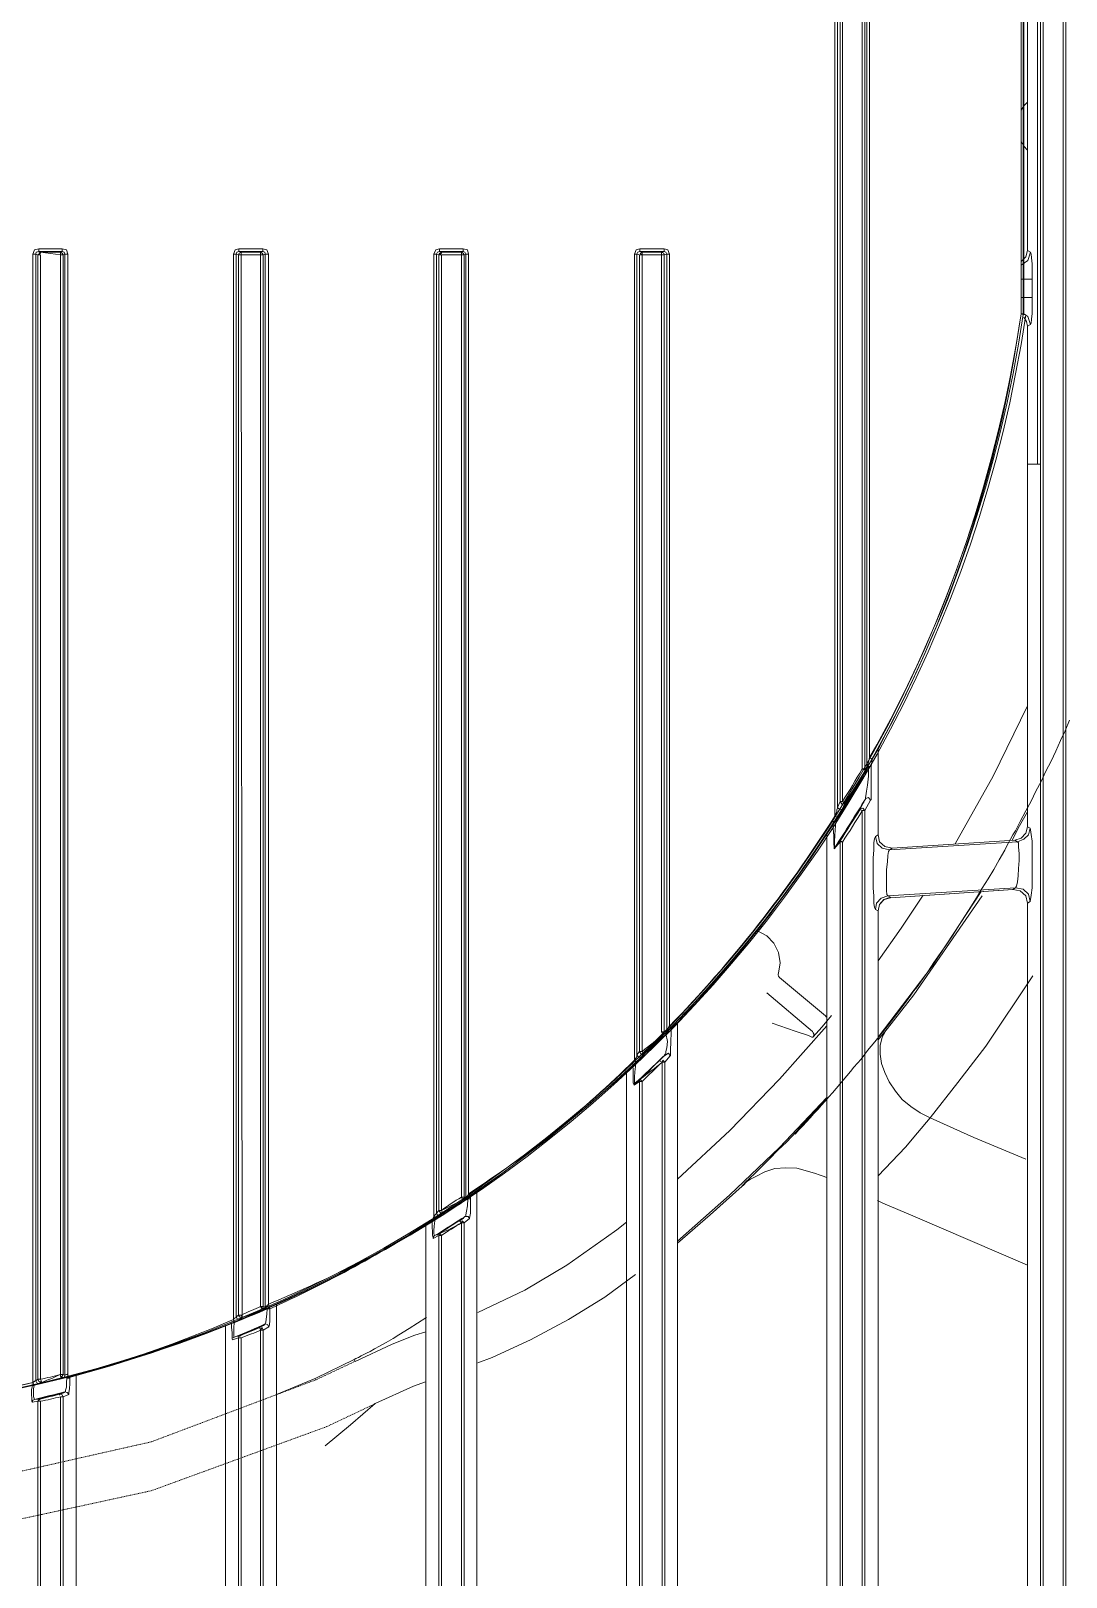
# Model space of a CAD drawing. Header units: millimetres. Extents: x 90740 to 167944, y -39332 to 25855.
# Drawn here: x 138247 to 138401.2, y 11870.3 to 12100.5 of the extents above; entities that cross this region are included whole.
import ezdxf

# ---------------------------------------------------------------- set-up
doc = ezdxf.new("R2010")
doc.units = ezdxf.units.MM
doc.linetypes.add('PDF_IMPORT', pattern=[1, 0.8, -0.2])
doc.layers.add('PDF4_Geometry', color=7, linetype='Continuous')

# ---------------------------------------------------------------- blocks, each defined once
blk = doc.blocks.new('200-A_10 bis 12')
at = {"layer": 'PDF4_Geometry', "lineweight": 13}
for p, q in [((6709.42, 2336.02), (6709.42, 3273.81)), ((6694.65, 2757.18), (6694.65, 2852.63)), ((6649.85, 2795.52), (6648.01, 2795.52)), ((6662.99, 2795.52), (6664.81, 2795.52)), ((6677.93, 2795.52), (6679.71, 2795.52)), ((6679.51, 2795.72), (6679.51, 2737.69)), ((6706.29, 2791.15), (6706.51, 2791.15)), ((6706.78, 2779.94), (6707.73, 2779.94)), ((6694.45, 2336.02), (6694.45, 2754.16)), ((6692.99, 2336.02), (6692.99, 2751.83)), ((6678.07, 2336.02), (6678.07, 2734)), ((6663.13, 2336.02), (6663.13, 2722.54)), ((6648.21, 2714.91), (6648.21, 2336.02)), ((6634.75, 2336.02), (6634.75, 2710.53)), ((6633.26, 2336.02), (6633.26, 2710.2))]:
    blk.add_line(p, q, dxfattribs=at)
for points in [[(6707.93, 3273.81), (6707.93, 2336.02), (6707.8, 2336.09), (6707.73, 2336.22), (6707.46, 2336.07), (6707.46, 2499.14), (6707.24, 2499.14)], [(6709.62, 3273.61), (6707.73, 3273.61), (6707.73, 2336.22)], [(6710.08, 2500.03), (6709.88, 2500.03), (6709.88, 2336.07), (6709.62, 2336.22), (6709.62, 3273.61)], [(6692.63, 2855.51), (6692.63, 2754.34), (6692.57, 2754.23), (6692.57, 2754.09), (6692.43, 2753.76), (6692.43, 2856.09), (6692.57, 2855.71), (6692.57, 2855.62), (6692.63, 2855.51)], [(6692.63, 2855.4), (6692.81, 2855), (6692.81, 2754.83), (6692.63, 2754.4)], [(6694.81, 2757.4), (6694.85, 2757.4), (6694.85, 2757.53), (6694.94, 2757.78), (6695.01, 2758.11), (6695.01, 2851.74), (6694.94, 2852.07), (6694.85, 2852.27), (6694.85, 2852.41), (6694.81, 2852.41)], [(6707.51, 2779.94), (6707.51, 2829.89)], [(6706.49, 2818.7), (6706.49, 2791.15)], [(6706.51, 2791.1), (6706.51, 2818.72)], [(6706.31, 2814.82), (6706.64, 2814.46), (6706.78, 2813.99), (6706.78, 2795.86), (6706.64, 2795.39), (6706.31, 2795.03)], [(6706.78, 2806.89), (6706.51, 2806.62), (6706.31, 2806.29)], [(6706.31, 2803.96), (6706.51, 2803.63), (6706.78, 2803.32)], [(6633.13, 2795.99), (6633.13, 2795.79), (6632.95, 2795.72), (6632.93, 2795.59), (6632.69, 2795.59)], [(6634.75, 2795.52), (6633.26, 2795.72), (6633.13, 2795.66)], [(6634.75, 2795.72), (6634.75, 2712.06), (6634.8, 2712), (6634.88, 2712.06), (6634.95, 2712.2), (6635.08, 2712.13), (6635.08, 2795.59), (6634.95, 2795.52), (6634.88, 2795.66), (6634.75, 2795.72)], [(6634.75, 2795.52), (6634.95, 2795.52), (6634.95, 2712.2), (6634.75, 2712.2)], [(6635.31, 2795.59), (6635.31, 2712.11), (6635.35, 2712.04), (6635.26, 2712), (6635.13, 2712), (6635.02, 2711.97), (6634.95, 2711.93), (6634.88, 2711.97), (6634.8, 2712)], [(6635.31, 2795.59), (6635.08, 2795.59), (6635.02, 2795.72), (6634.88, 2795.79), (6634.88, 2795.99)], [(6648.03, 2795.99), (6648.03, 2795.79), (6647.89, 2795.72), (6647.83, 2795.59), (6647.63, 2795.59)], [(6647.83, 2716.48), (6648.01, 2716.61), (6648.01, 2795.52), (6647.83, 2795.59)], [(6648.01, 2795.52), (6648.07, 2795.66), (6648.21, 2795.72)], [(6648.21, 2795.52), (6648.21, 2795.72)], [(6649.85, 2717.26), (6650, 2717.21), (6650, 2795.59), (6649.85, 2795.52), (6649.78, 2795.66), (6649.65, 2795.72)], [(6650.27, 2715.75), (6650.31, 2715.88), (6650.34, 2716.22), (6650.34, 2717.08), (6650.25, 2717.41), (6650.27, 2717.28), (6650.31, 2717.21), (6650.18, 2717.15), (6650.05, 2717.13), (6649.98, 2717.08), (6649.92, 2717.06), (6649.85, 2717.06), (6649.65, 2717.26), (6649.65, 2795.72)], [(6649.85, 2717.26), (6649.65, 2717.26), (6649.72, 2717.13), (6649.76, 2717.08), (6649.85, 2717.15), (6649.85, 2795.52)], [(6650.25, 2795.59), (6650, 2795.59), (6649.98, 2795.72), (6649.83, 2795.79), (6649.83, 2795.99)], [(6662.93, 2336.22), (6662.93, 2722.54), (6662.5, 2722.32), (6662.5, 2722.37), (6662.46, 2722.57), (6662.46, 2722.81), (6662.44, 2723.16), (6662.44, 2723.63), (6662.57, 2723.96), (6662.64, 2723.83), (6662.7, 2723.81), (6662.84, 2723.9), (6662.97, 2724.01), (6663.06, 2724.03), (6663.06, 2724.08), (6663.1, 2724.08), (6663.19, 2724.16), (6663.24, 2724.23), (6663.1, 2724.08), (6662.86, 2724.03), (6662.77, 2724.21), (6662.73, 2724.14), (6662.66, 2724.08), (6662.57, 2723.96), (6662.57, 2795.59), (6662.7, 2795.9), (6662.97, 2795.99), (6664.75, 2795.99), (6665.06, 2795.9), (6665.15, 2795.59), (6665.15, 2725.65), (6665.08, 2725.54), (6665.06, 2725.47), (6665.01, 2725.45), (6664.99, 2725.41), (6664.95, 2725.41)], [(6662.97, 2795.99), (6662.97, 2795.79), (6662.84, 2795.72), (6662.77, 2795.59), (6662.57, 2795.59)], [(6662.93, 2795.52), (6662.99, 2795.66), (6663.13, 2795.72), (6663.13, 2795.66), (6662.93, 2795.52)], [(6664.95, 2795.59), (6664.81, 2795.52), (6664.75, 2795.66), (6664.61, 2795.72)], [(6664.81, 2795.52), (6664.81, 2725.39), (6664.61, 2725.39), (6664.68, 2725.27), (6664.72, 2725.21), (6664.79, 2725.27), (6664.81, 2725.39), (6664.95, 2725.41)], [(6665.15, 2795.59), (6664.95, 2795.59), (6664.88, 2795.72), (6664.75, 2795.79), (6664.75, 2795.99)], [(6677.89, 2795.99), (6677.89, 2795.79), (6677.76, 2795.72), (6677.69, 2795.59), (6677.51, 2795.59)], [(6678.02, 2735.84), (6677.82, 2735.78), (6677.69, 2735.98), (6677.67, 2735.91), (6677.67, 2735.84), (6677.6, 2735.73), (6677.51, 2735.58), (6677.51, 2795.59), (6677.62, 2795.9), (6677.89, 2795.99), (6679.71, 2795.99), (6679.98, 2795.9), (6680.11, 2795.59), (6680.11, 2738.15), (6680.04, 2738.02), (6679.98, 2737.88), (6679.91, 2737.77)], [(6678.07, 2795.72), (6677.93, 2795.66), (6678.07, 2795.52), (6678.07, 2795.66)], [(6679.71, 2737.69), (6679.91, 2737.75), (6679.91, 2795.59), (6679.71, 2795.52), (6679.69, 2795.66), (6679.51, 2795.72)], [(6679.71, 2737.69), (6679.51, 2737.69), (6679.62, 2737.57), (6679.69, 2737.55), (6679.71, 2737.62), (6679.71, 2795.52)], [(6680.11, 2795.59), (6679.91, 2795.59), (6679.84, 2795.72), (6679.71, 2795.79), (6679.71, 2795.99)], [(6707, 2795.72), (6706.8, 2795.12), (6706.31, 2794.77)], [(6706.78, 2795.86), (6707, 2795.72), (6707.04, 2795.59), (6707.06, 2795.32), (6707.11, 2794.86), (6707.11, 2794.32), (6707.13, 2793.72), (6707.13, 2792.35), (6707.11, 2791.75), (6707.11, 2791.17), (6707.06, 2790.75), (6707.04, 2790.44), (6707, 2790.35), (6706.78, 2790.22)], [(6707.13, 2793.72), (6706.31, 2793.72)], [(6707.13, 2792.35), (6706.31, 2792.35)], [(6706.49, 2790.88), (6706.71, 2790.57), (6706.78, 2790.22), (6706.78, 2752.96), (6706.64, 2752.49), (6706.31, 2752.12), (6705.82, 2751.96)], [(6707, 2790.35), (6706.8, 2790.95), (6706.49, 2791.15)], [(6706.78, 2761.95), (6704.22, 2756.73), (6701.38, 2751.69)], [(6695.65, 2758.71), (6695.65, 2752.36), (6695.45, 2752.23), (6695.39, 2752.09), (6695.34, 2751.76), (6695.32, 2751.25), (6695.27, 2750.63), (6695.27, 2748.41), (6695.32, 2747.79), (6695.34, 2747.28), (6695.39, 2746.94), (6695.45, 2746.81), (6695.65, 2746.7)], [(6694.72, 2755.07), (6694.72, 2755.14), (6694.74, 2755.27), (6694.79, 2755.6), (6694.85, 2756.05), (6694.92, 2756.73), (6694.94, 2757.45), (6694.94, 2757.47)], [(6694.65, 2757.27), (6694.45, 2757.27), (6694.59, 2757.2), (6694.65, 2757.18)], [(6694.65, 2757.27), (6694.81, 2757.4)], [(6694.94, 2757.45), (6695.14, 2757.45)], [(6693.03, 2754.29), (6692.81, 2754.23), (6692.63, 2754.4)], [(6694.32, 2754.27), (6694.52, 2754.69), (6694.59, 2754.8), (6694.68, 2755), (6694.72, 2755.07), (6694.94, 2755.14), (6695.07, 2754.94)], [(6705.62, 2751.96), (6706.18, 2753.03), (6706.78, 2754.07)], [(6692.81, 2751.83), (6692.37, 2751.32), (6692.37, 2751.45), (6692.34, 2751.72), (6692.34, 2752.29), (6692.3, 2752.83), (6692.3, 2753.4)], [(6706.78, 2747.28), (6706.98, 2747.41), (6707, 2747.54), (6707.04, 2747.88), (6707.11, 2748.41), (6707.11, 2751.89), (6707.04, 2752.38), (6707, 2752.72), (6706.98, 2752.85), (6706.78, 2752.96)], [(6691.83, 2696.32), (6691.83, 2752.36)], [(6692.37, 2751.32), (6692.41, 2751.36), (6692.43, 2751.43), (6692.61, 2751.63), (6692.7, 2751.76), (6692.81, 2751.89), (6692.83, 2751.92), (6692.9, 2751.89), (6692.99, 2751.83)], [(6694.65, 2336.22), (6692.81, 2336.22), (6692.81, 2751.89)], [(6692.99, 2751.83), (6692.81, 2751.83)], [(6695.45, 2752.23), (6695.59, 2751.72), (6695.96, 2751.36), (6696.5, 2751.25), (6696.43, 2751.12), (6696.36, 2750.83), (6696.34, 2750.36), (6696.27, 2749.79), (6696.27, 2748.21), (6696.3, 2747.92), (6696.36, 2747.81), (6695.87, 2747.65), (6695.54, 2747.28), (6695.45, 2746.81)], [(6695.65, 2752.36), (6695.76, 2751.85), (6696.16, 2751.5), (6696.7, 2751.38)], [(6706.98, 2747.41), (6706.84, 2747.94), (6706.44, 2748.32), (6705.89, 2748.41), (6705.95, 2748.54), (6706.02, 2748.85), (6706.09, 2749.32), (6706.11, 2749.85), (6706.15, 2750.45), (6706.15, 2750.98), (6706.11, 2751.45), (6706.11, 2751.76), (6706.02, 2751.85), (6706.51, 2752.03), (6706.84, 2752.36), (6706.98, 2752.85)], [(6695.74, 2747.17), (6696.1, 2747.54), (6696.56, 2747.68), (6705.71, 2748.28)], [(6705.69, 2748.28), (6706.24, 2748.19), (6706.64, 2747.81), (6706.78, 2747.28), (6706.78, 2643.41), (6706.69, 2642.99), (6706.38, 2642.66), (6705.95, 2642.46)], [(6695.65, 2737.31), (6699.67, 2742.59), (6703.33, 2748.14)], [(6699, 2747.88), (6697.36, 2745.41), (6695.65, 2742.99)], [(6695.65, 2737.11), (6696.34, 2737.95), (6698.32, 2740.46), (6703.4, 2747.81)], [(6705.95, 2642.48), (6696.83, 2640.68), (6696.27, 2640.75), (6695.81, 2641.08), (6695.65, 2641.64), (6695.65, 2746.7), (6695.74, 2747.17), (6696.07, 2747.54), (6696.56, 2747.72)], [(6686.66, 2745.21), (6687.35, 2744.83), (6687.88, 2744.3), (6688.24, 2743.59), (6688.35, 2742.84), (6688.24, 2742.06), (6688.21, 2741.99), (6688.21, 2741.93), (6688.24, 2741.84), (6688.3, 2741.73), (6691.74, 2738.88), (6691.77, 2738.82), (6691.83, 2738.82)], [(6707.18, 2741.86), (6703.67, 2736.64), (6701.58, 2733.93), (6699.52, 2731.29), (6698.58, 2730.18), (6697.69, 2729.12), (6695.65, 2726.98)], [(6690.79, 2737.31), (6690.81, 2737.35), (6690.86, 2737.44), (6690.86, 2737.55), (6690.81, 2737.62), (6690.75, 2737.71), (6687.35, 2740.59)], [(6680.71, 2689.66), (6680.51, 2689.73), (6680.44, 2689.86), (6680.4, 2690.19), (6680.38, 2690.7), (6680.35, 2691.33), (6680.35, 2693.55), (6680.38, 2694.21), (6680.4, 2694.72), (6680.44, 2695.08), (6680.51, 2695.21), (6680.71, 2695.35), (6680.71, 2738.42)], [(6691.83, 2738.15), (6688.3, 2734.18), (6684.6, 2730.36), (6680.71, 2726.72)], [(6692.17, 2738.91), (6691.48, 2738.08), (6690.79, 2737.31), (6690.72, 2737.31), (6690.46, 2737.42), (6689.46, 2737.75), (6687.77, 2738.35)], [(6696.34, 2737.95), (6696.27, 2737.88), (6695.94, 2737.29), (6695.81, 2736.69), (6695.81, 2736.04), (6695.9, 2735.33), (6696.14, 2734.67), (6696.47, 2733.98), (6696.94, 2733.29), (6697.45, 2732.67), (6698.09, 2732.13), (6698.78, 2731.67), (6699.52, 2731.29), (6702.78, 2729.83), (6706.64, 2728.23)], [(6676.91, 2522.79), (6676.91, 2632.58), (6677.11, 2632.76), (6677.14, 2632.89), (6677.2, 2633.22), (6677.25, 2633.73), (6677.27, 2634.4), (6677.27, 2636.6), (6677.25, 2637.26), (6677.2, 2637.73), (6677.14, 2638.06), (6677.11, 2638.2), (6676.91, 2638.31), (6676.91, 2734.67)], [(6677.87, 2734), (6677.47, 2733.73), (6677.45, 2733.78), (6677.4, 2733.91), (6677.4, 2734.71), (6677.38, 2735.31)], [(6679.56, 2735.44), (6679.76, 2735.44), (6679.76, 2336.22), (6680.02, 2336.07), (6680.02, 2491.95), (6680.04, 2496.5), (6680.09, 2501.01), (6680.11, 2505.56), (6680.22, 2510.04), (6680.29, 2513.35), (6680.38, 2516.59), (6680.47, 2519.81), (6680.6, 2522.88), (6680.64, 2523.39), (6680.67, 2523.72), (6680.71, 2523.81)], [(6679.56, 2735.44), (6679.56, 2336.02), (6679.69, 2336.09), (6679.76, 2336.22)], [(6677.87, 2734.11), (6677.93, 2734.18), (6677.96, 2734.13), (6678.07, 2734)], [(6679.76, 2336.22), (6677.87, 2336.22), (6677.87, 2734.11)], [(6680.71, 2722.12), (6684.57, 2725.54), (6688.3, 2729.09), (6691.83, 2732.82)], [(6680.71, 2721.97), (6683.15, 2724.08), (6685.53, 2726.21), (6685.59, 2726.32), (6685.79, 2726.52), (6686.06, 2726.78), (6686.48, 2727.18), (6686.99, 2727.67), (6687.55, 2728.25), (6688.17, 2728.89), (6688.84, 2729.51), (6689.57, 2730.29), (6690.28, 2731.07), (6690.99, 2731.8), (6691.83, 2732.73)], [(6691.83, 2726.85), (6691.48, 2726.98), (6691.19, 2727.07), (6691.06, 2727.12), (6691.01, 2727.14), (6690.92, 2727.18), (6689.59, 2727.54), (6688.77, 2727.58), (6687.95, 2727.52), (6687.22, 2727.27), (6686.53, 2726.94), (6686.15, 2726.72), (6685.84, 2726.52), (6685.59, 2726.27), (6685.57, 2726.27), (6685.53, 2726.25), (6685.53, 2726.21)], [(6665.08, 2725.27), (6665.28, 2725.27)], [(6665.75, 2631.45), (6665.55, 2631.56), (6665.5, 2631.65), (6665.48, 2631.98), (6665.43, 2632.49), (6665.41, 2633.16), (6665.41, 2635.35), (6665.43, 2636), (6665.48, 2636.53), (6665.5, 2636.86), (6665.55, 2637), (6665.75, 2637.13), (6665.75, 2725.78)], [(6695.61, 2725.14), (6696.01, 2724.94), (6698.23, 2724.01), (6700.36, 2723.08), (6702.51, 2722.17), (6706.78, 2720.32)], [(6661.97, 2687.93), (6662.17, 2688.02), (6662.24, 2688.2), (6662.24, 2688.53), (6662.3, 2689), (6662.3, 2689.66), (6662.35, 2690.39), (6662.35, 2691.13), (6662.3, 2691.88), (6662.3, 2692.5), (6662.24, 2693.01), (6662.24, 2693.35), (6662.17, 2693.48), (6661.97, 2693.57), (6661.97, 2723.3)], [(6664.61, 2723.48), (6664.61, 2336.02), (6664.75, 2336.09), (6664.81, 2336.22)], [(6676.91, 2723.54), (6676.18, 2722.96), (6675.43, 2722.41), (6672.47, 2720.32), (6669.34, 2718.46), (6665.83, 2716.81)], [(6662.59, 2722.5), (6662.53, 2722.43), (6662.5, 2722.32)], [(6665.83, 2713.06), (6666.9, 2713.46), (6669.76, 2714.77), (6672.58, 2716.28), (6675.29, 2717.95), (6677.58, 2719.63)], [(6650.85, 2717.41), (6650.85, 2693.01), (6650.65, 2692.88), (6650.6, 2692.75), (6650.54, 2692.41), (6650.51, 2691.9), (6650.47, 2691.24), (6650.47, 2689.06), (6650.51, 2688.4), (6650.54, 2687.89), (6650.6, 2687.55), (6650.65, 2687.46), (6650.85, 2687.35)], [(6647.83, 2716.48), (6647.94, 2716.3), (6648.29, 2716.44), (6648.27, 2716.42), (6648.23, 2716.37), (6648.14, 2716.28), (6648.09, 2716.28), (6648.01, 2716.22), (6647.96, 2716.22), (6647.87, 2716.17), (6647.7, 2716.1), (6647.7, 2716.17), (6647.67, 2716.04), (6647.5, 2716.04), (6647.5, 2715.68), (6647.54, 2715.31), (6647.54, 2714.84), (6647.56, 2714.77), (6648.01, 2714.91), (6648.03, 2715.02), (6648.14, 2715.08), (6648.16, 2715.04)], [(6648.01, 2716.61), (6648.21, 2716.61)], [(6648.01, 2716.61), (6648.09, 2716.48), (6648.29, 2716.44)], [(6648.21, 2716.61), (6648.27, 2716.48), (6648.29, 2716.44)], [(6661.97, 2715.37), (6661.15, 2715.11), (6659.46, 2714.44), (6656.69, 2713.17), (6656.62, 2713.31), (6656.75, 2713.37), (6656.95, 2713.46), (6657.15, 2713.57), (6657.55, 2713.77), (6657.82, 2713.91), (6658.15, 2714.11), (6658.51, 2714.31), (6659, 2714.57), (6659.53, 2714.88), (6659.95, 2715.15), (6660.73, 2715.62), (6661.35, 2716.02), (6661.97, 2716.42), (6662.02, 2716.44)], [(6648.01, 2336.22), (6648.01, 2714.91), (6648.21, 2714.91)], [(6647.05, 2517.53), (6647.05, 2629.51), (6647.23, 2629.65), (6647.27, 2629.78), (6647.34, 2630.11), (6647.34, 2630.6), (6647.36, 2631.25), (6647.41, 2631.98), (6647.41, 2632.76), (6647.36, 2633.49), (6647.34, 2634.09), (6647.34, 2634.62), (6647.27, 2634.93), (6647.23, 2635.07), (6647.05, 2635.15), (6647.05, 2715.77)], [(6648.14, 2715.08), (6648.09, 2715.08), (6648.01, 2715.04), (6647.89, 2715.04), (6647.7, 2714.97), (6647.61, 2714.91)], [(6649.65, 2715.48), (6649.65, 2336.02), (6649.83, 2336.09), (6649.85, 2336.22)], [(6650, 2715.95), (6650.18, 2715.9), (6650.27, 2715.75), (6649.85, 2715.48), (6649.85, 2336.22), (6650.14, 2336.07), (6650.14, 2486.86), (6650.18, 2491.24), (6650.18, 2495.59), (6650.25, 2500.01), (6650.31, 2504.32), (6650.4, 2507.67), (6650.51, 2510.91), (6650.6, 2514.08), (6650.74, 2517.19)], [(6656.62, 2713.31), (6653.76, 2711.93), (6650.85, 2710.69)], [(6635.91, 2516.39), (6635.91, 2628.94), (6635.71, 2629.05), (6635.64, 2629.18), (6635.62, 2629.51), (6635.57, 2630), (6635.57, 2630.65), (6635.55, 2631.38), (6635.55, 2632.11), (6635.57, 2632.85), (6635.57, 2633.49), (6635.62, 2634.02), (6635.64, 2634.36), (6635.71, 2634.49), (6635.91, 2634.62), (6635.91, 2712.13)], [(6654.47, 2706.89), (6656.35, 2708.44), (6658.2, 2710.02), (6661.04, 2711.31), (6661.95, 2711.64)], [(6633.26, 2710.2), (6633.06, 2710.2), (6633.13, 2710.29), (6633.24, 2710.4)], [(6635.37, 2710.69), (6635.26, 2710.86), (6635.08, 2710.89), (6635.06, 2710.86), (6635, 2710.82), (6634.93, 2710.8), (6634.68, 2710.73)], [(6634.68, 2710.66), (6634.68, 2710.73), (6634.86, 2710.69), (6634.95, 2710.53), (6634.95, 2336.22)]]:
    blk.add_lwpolyline(points, dxfattribs=at)
for points in [[(6709.91, 2760.89), (6709.57, 2760.11), (6709.22, 2759.38), (6708.88, 2758.58), (6708.53, 2757.84), (6708.15, 2757.11), (6707.8, 2756.34), (6707.4, 2755.6), (6707.04, 2754.87), (6706.64, 2754.14), (6706.24, 2753.36), (6705.89, 2752.65), (6705.69, 2752.36), (6705.51, 2752.03), (6705.29, 2751.63), (6705.09, 2751.23), (6704.67, 2750.5), (6704.27, 2749.79), (6703.84, 2749.08), (6703.4, 2748.39), (6702.98, 2747.68), (6702.56, 2747.01), (6702.11, 2746.3), (6701.65, 2745.61), (6701.22, 2744.9), (6700.76, 2744.23), (6700.27, 2743.52), (6699.8, 2742.86), (6699.34, 2742.17), (6698.85, 2741.48), (6698.58, 2741.08), (6698.29, 2740.73), (6698.09, 2740.42), (6697.89, 2740.15), (6697.38, 2739.48), (6696.9, 2738.84), (6696.41, 2738.22), (6695.9, 2737.57), (6695.41, 2736.95), (6694.87, 2736.31), (6694.39, 2735.66), (6693.85, 2735.07, -0.019326), (6689.46, 2730.09)], [(6695.21, 2851.83, -0.093647), (6706.29, 2818.7, 0.093975), (6695.01, 2851.74), (6695.14, 2851.81), (6695.21, 2851.83), (6695.01, 2852.16), (6694.87, 2852.36), (6694.85, 2852.47), (6694.81, 2852.54), (6694.79, 2852.54), (6694.72, 2852.56), (6694.45, 2852.54), (6694.45, 2757.27, -0.015058), (6692.99, 2754.83), (6693.12, 2754.74), (6693.17, 2754.74), (6692.97, 2754.63), (6692.81, 2754.83), (6692.99, 2754.83), (6692.99, 2855), (6692.81, 2855), (6692.97, 2855.18), (6693.17, 2855.11), (6693.12, 2855.07)], [(6664.92, 2723.96), (6664.95, 2724.03), (6664.95, 2724.08), (6664.99, 2724.34), (6665.06, 2724.74), (6665.08, 2725.27), (6664.88, 2725.21), (6664.88, 2725.25), (6664.95, 2725.27), (6665.01, 2725.34), (6665.15, 2725.41), (6665.28, 2725.47), (6665.23, 2725.54), (6665.15, 2725.65, 0.041762), (6677.54, 2735.31), (6677.58, 2735.31), (6677.58, 2735.11), (6677.54, 2734.73), (6677.51, 2734.31), (6677.51, 2733.91), (6677.54, 2733.87), (6677.69, 2734), (6677.8, 2734.07), (6677.89, 2734.13), (6677.93, 2734.18, 0.016931), (6679.56, 2735.44), (6679.42, 2735.51), (6679.38, 2735.58), (6679.62, 2735.84), (6679.71, 2735.91), (6679.78, 2736.04), (6679.82, 2736.04), (6679.84, 2736.11), (6679.84, 2736.24), (6679.91, 2736.51), (6679.96, 2736.97), (6679.84, 2737.57), (6679.84, 2737.62), (6679.91, 2737.64), (6679.98, 2737.71), (6680.11, 2737.88), (6680.24, 2737.97), (6680.18, 2738.02), (6680.11, 2738.11, 0.051906), (6692.43, 2753.76), (6692.57, 2753.69), (6692.61, 2753.67), (6692.83, 2754), (6692.9, 2754.14), (6692.97, 2754.23), (6692.99, 2754.27), (6693.03, 2754.29), (6693.1, 2754.54), (6693.17, 2754.67), (6693.17, 2754.74, 0.011681), (6694.79, 2757.31), (6694.81, 2757.33), (6694.81, 2852.47)], [(6706.51, 2818.72), (6706.42, 2818.72), (6706.29, 2818.7), (6706.29, 2791.15), (6706.42, 2791.1), (6706.44, 2791.08), (6706.51, 2791.08), (6706.64, 2791.06, -0.863946), (6516.7, 2791.15), (6516.95, 2791.15)], [(6706.44, 2818.7), (6706.44, 2791.08, -0.371887), (6611.59, 2709.02, -0.371938), (6516.7, 2791.08, 0.371748), (6611.59, 2709.02, 0.371476), (6706.29, 2791.15), (6706.42, 2791.15)], [(6633.26, 2795.72), (6633.26, 2795.66), (6633.06, 2795.52), (6633.26, 2795.52), (6633.26, 2711.84), (6633.06, 2711.84), (6633.13, 2711.66), (6633.33, 2711.64), (6633.31, 2711.64), (6633.26, 2711.6), (6633.13, 2711.53), (6633, 2711.46), (6632.89, 2711.46), (6632.75, 2711.4), (6632.75, 2711.46), (6632.69, 2711.6, -0.034146), (6620.48, 2709.42), (6620.48, 2708.36), (6620.43, 2708.22), (6620.41, 2708.18), (6619.99, 2708.09), (6619.79, 2708.09)], [(6635.31, 2795.59), (6635.2, 2795.9), (6634.88, 2795.99), (6633.13, 2795.99), (6632.82, 2795.9), (6632.69, 2795.59), (6632.69, 2711.6), (6632.8, 2711.66), (6632.82, 2711.66), (6632.86, 2711.71), (6632.89, 2711.71), (6632.93, 2711.73), (6633, 2711.58), (6633.13, 2711.53, 0.029292), (6634.75, 2712.2)], [(6648.21, 2795.52), (6648.29, 2716.44, 0.008378), (6649.92, 2717.06), (6649.98, 2717.13), (6650, 2717.21), (6650.05, 2717.21), (6650.05, 2717.28), (6650.12, 2717.28), (6650.18, 2717.35), (6650.25, 2717.41), (6650.25, 2795.59), (6650.12, 2795.9), (6649.83, 2795.99), (6648.03, 2795.99), (6647.76, 2795.9), (6647.63, 2795.59), (6647.63, 2716.28), (6647.7, 2716.35), (6647.76, 2716.42), (6647.83, 2716.44), (6647.83, 2795.59)], [(6664.61, 2795.72), (6664.61, 2725.39, 0.019125), (6663.13, 2724.41), (6662.93, 2724.41), (6663.06, 2724.23), (6663.26, 2724.27), (6663.19, 2724.3), (6663.13, 2724.41)], [(6664.95, 2795.59), (6664.95, 2725.32), (6664.88, 2725.21), (6664.72, 2725.21, -0.007603), (6663.13, 2724.41), (6663.13, 2795.52)], [(6679.91, 2737.75), (6679.89, 2737.64), (6679.84, 2737.57), (6679.78, 2737.57), (6679.69, 2737.55, -0.011574), (6678.07, 2736.24), (6678.07, 2795.72)], [(6694.65, 2336.22), (6694.65, 2754.16), (6694.45, 2754.16), (6694.34, 2754.23), (6694.32, 2754.27), (6694.52, 2754.34), (6694.65, 2754.16), (6695.07, 2754.94), (6695.12, 2755), (6695.12, 2755.16), (6695.14, 2755.54), (6695.14, 2757.45), (6695.21, 2757.98, 0.092785), (6706.29, 2791.15, -0.094149), (6695.01, 2758.11), (6695.14, 2758.04), (6695.21, 2757.98), (6695.01, 2757.67), (6694.87, 2757.45), (6694.85, 2757.38), (6694.81, 2757.31), (6694.79, 2757.31), (6694.72, 2757.25), (6694.65, 2757.18)], [(6692.43, 2751.43), (6692.41, 2751.43), (6692.41, 2751.83), (6692.43, 2752.36), (6692.5, 2753.4), (6692.63, 2753.67, -0.050873), (6680.24, 2737.91), (6680.24, 2737.69), (6680.22, 2736.91), (6680.18, 2736.38), (6680.18, 2735.93), (6680.15, 2735.91), (6679.76, 2735.44), (6679.62, 2735.6), (6679.56, 2735.44, 0.0005), (6678.07, 2734), (6677.87, 2734)], [(6664.61, 2723.48), (6664.81, 2723.48), (6665.21, 2723.81), (6665.23, 2723.94), (6665.28, 2724.21), (6665.28, 2725.47, 0.041031), (6677.51, 2735.58), (6677.6, 2735.47), (6677.67, 2735.44), (6677.8, 2735.6), (6677.93, 2735.71), (6678, 2735.78), (6678.02, 2735.8), (6678.02, 2735.84), (6678.13, 2735.98), (6678.2, 2736.06), (6678.2, 2736.11), (6678, 2736.04), (6677.87, 2736.24), (6678.07, 2736.24), (6678.16, 2736.13), (6678.2, 2736.11)], [(6680.15, 2735.91), (6680.04, 2736.11), (6679.62, 2735.84, -0.012345), (6677.54, 2733.87), (6677.47, 2733.8), (6677.47, 2733.73, 0.013974), (6679.82, 2736.04)], [(6649.65, 2715.48), (6649.85, 2715.48), (6649.78, 2715.68), (6649.65, 2715.48), (6649.63, 2715.62), (6649.58, 2715.68), (6649.83, 2715.82), (6649.87, 2715.84), (6649.98, 2715.9), (6650, 2715.95), (6650.05, 2716.08), (6650.07, 2716.3), (6650.12, 2716.68), (6650.14, 2717.08), (6650.34, 2717.08, 0.03805), (6662.7, 2723.81)], [(6650.2, 2717.41, 0.039773), (6662.64, 2723.7), (6662.64, 2723.63), (6662.59, 2723.23), (6662.57, 2722.9), (6662.57, 2722.7), (6662.59, 2722.57), (6662.59, 2722.5), (6662.77, 2722.61), (6662.9, 2722.63), (6662.99, 2722.7), (6663.04, 2722.7), (6663.06, 2722.63), (6663.13, 2722.54, -0.008657), (6664.61, 2723.48), (6664.55, 2723.56), (6664.48, 2723.63), (6664.75, 2723.81), (6664.79, 2723.88), (6664.88, 2723.94), (6664.92, 2723.96), (6665.12, 2723.96), (6665.21, 2723.81)], [(6666.63, 2632.42), (6666.21, 2632.25), (6665.9, 2631.91), (6665.75, 2631.45), (6665.75, 2520.43), (6665.7, 2520.15), (6665.68, 2519.59), (6665.55, 2516.53), (6665.43, 2513.35), (6665.35, 2510.11), (6665.28, 2506.76), (6665.17, 2502.38), (6665.15, 2497.9), (6665.08, 2493.48), (6665.08, 2336.07), (6664.81, 2336.22), (6664.81, 2723.48), (6664.68, 2723.63), (6664.61, 2723.48, -0.033261), (6663.04, 2722.7), (6662.97, 2722.63), (6662.93, 2722.54), (6663.13, 2722.54)], [(6647.7, 2714.97), (6647.67, 2715.04), (6647.67, 2715.7), (6647.7, 2716.04), (6647.63, 2716.28, -0.035588), (6635.22, 2711.97), (6635.22, 2711.93), (6635.2, 2711.6), (6635.2, 2711.26), (6635.13, 2711.02), (6635.13, 2710.93), (6635.08, 2710.89, 0.005374), (6632.82, 2710.33), (6632.69, 2710.27), (6632.66, 2710.13)], [(6647.74, 2716.1, -0.032997), (6635.22, 2711.93), (6635.37, 2711.93), (6635.44, 2712), (6635.44, 2711.53), (6635.42, 2711.13), (6635.37, 2710.86), (6635.37, 2710.69), (6634.95, 2710.53), (6634.75, 2710.53)], [(6634.95, 2336.22), (6633.06, 2336.22), (6633.06, 2710.2), (6632.66, 2710.13), (6632.62, 2710.2), (6632.62, 2710.4), (6632.6, 2710.69), (6632.6, 2711.06), (6632.73, 2711.6, -0.034016), (6620.36, 2709.67)], [(6633.24, 2710.33), (6633.24, 2710.4), (6633.2, 2710.35), (6633, 2710.35), (6632.82, 2710.33), (6632.8, 2710.4), (6632.75, 2710.55), (6632.75, 2711.13), (6632.8, 2711.38), (6632.73, 2711.38, -0.005581), (6634.95, 2711.93), (6635.06, 2712), (6635.08, 2712.13), (6635.13, 2712.17), (6635.2, 2712.2), (6635.26, 2712.2), (6635.31, 2712.24)], [(6634.75, 2712.2, -0.026232), (6633.26, 2711.84), (6633.31, 2711.71), (6633.33, 2711.64)]]:
    blk.add_lwpolyline(points, format="xyb", dxfattribs=at)
for points in [[(6633.06, 2711.84), (6633.06, 2795.52), (6632.93, 2795.59), (6632.93, 2711.73)], [(6633.26, 2795.72), (6634.75, 2795.72), (6634.88, 2795.79), (6633.13, 2795.79)], [(6649.65, 2795.72), (6649.83, 2795.79), (6648.03, 2795.79), (6648.21, 2795.72)], [(6662.93, 2724.41), (6662.93, 2795.52), (6662.77, 2795.59), (6662.77, 2724.21)], [(6663.13, 2795.72), (6664.61, 2795.72), (6664.75, 2795.79), (6662.97, 2795.79)], [(6677.87, 2736.24), (6677.87, 2795.52), (6677.69, 2795.59), (6677.69, 2735.98)], [(6679.51, 2795.72), (6679.71, 2795.79), (6677.89, 2795.79), (6678.07, 2795.72)], [(6696.7, 2751.38), (6696.5, 2751.25), (6706.02, 2751.85), (6705.82, 2751.96)], [(6696.56, 2747.68), (6705.69, 2748.28), (6705.89, 2748.41), (6696.36, 2747.81), (6696.56, 2747.72)]]:
    blk.add_lwpolyline(points, close=True, dxfattribs=at)
at = {"layer": 'PDF4_Geometry', "linetype": 'PDF_IMPORT', "lineweight": 13, "ltscale": 0.011961}
blk.add_lwpolyline([(6536.71, 2729.38), (6539.3, 2727.52), (6551.74, 2717.75), (6566.72, 2709.2), (6581.69, 2703.54), (6596.65, 2700.3), (6611.59, 2699.23), (6626.56, 2700.3), (6641.52, 2703.54), (6654.58, 2708.31), (6658.2, 2710.02)], dxfattribs=at)
at = {"layer": 'PDF4_Geometry', "linetype": 'PDF_IMPORT', "lineweight": 13, "ltscale": 0.010997}
blk.add_lwpolyline([(6656.69, 2713.17), (6653.78, 2711.8), (6641.52, 2707.18), (6626.56, 2703.8), (6611.59, 2702.74), (6596.65, 2703.8), (6581.69, 2707.18), (6566.72, 2713.06), (6561.24, 2715.95)], dxfattribs=at)
at = {"layer": 'PDF4_Geometry', "lineweight": 13}
for centre, radius, start, end in [((6623.68, 2797.75), 81.87, 327.1988, 330.5036), ((6520.46, 2861.97), 204.44, 327.2677, 328.4728), ((6840.94, 2659.95), 174.34, 147.247, 148.162), ((6654, 2777.96), 46.94, 326.1657, 329.5273)]:
    blk.add_arc(centre, radius, start, end, dxfattribs=at)
for points in [[(6706.51, 2791.08), (6706.51, 2791.1), (6706.51, 2791.1), (6706.51, 2791.1)], [(6692.61, 2751.63), (6693.3, 2752.69), (6693.99, 2753.76), (6694.52, 2754.69)], [(6677.58, 2735.31), (6678.47, 2736.11), (6679.29, 2736.97), (6680.04, 2737.69)], [(6678.2, 2736.11), (6678.73, 2736.58), (6679.22, 2737.11), (6679.69, 2737.55)], [(6662.64, 2723.7), (6663.53, 2724.23), (6664.35, 2724.81), (6665.08, 2725.27)], [(6662.59, 2722.5), (6663.44, 2723.01), (6664.21, 2723.54), (6664.92, 2723.96)], [(6662.79, 2722.57), (6663.46, 2723.03), (6664.15, 2723.43), (6664.75, 2723.81)], [(6648.21, 2716.61), (6648.72, 2716.86), (6649.25, 2717.06), (6649.65, 2717.26)], [(6647.7, 2716.04), (6648.56, 2716.42), (6649.45, 2716.75), (6650.14, 2717.08)], [(6647.7, 2714.97), (6648.52, 2715.31), (6649.32, 2715.62), (6650, 2715.95)], [(6647.89, 2715.02), (6648.56, 2715.31), (6649.25, 2715.57), (6649.83, 2715.82)], [(6648.14, 2715.08), (6648.63, 2715.31), (6649.16, 2715.48), (6649.58, 2715.68)], [(6648.21, 2714.91), (6648.72, 2715.11), (6649.25, 2715.31), (6649.65, 2715.48)], [(6633, 2710.35), (6633.66, 2710.53), (6634.35, 2710.66), (6634.93, 2710.8)], [(6633.24, 2710.35), (6633.73, 2710.49), (6634.24, 2710.6), (6634.68, 2710.73)], [(6633.26, 2710.2), (6633.77, 2710.29), (6634.28, 2710.42), (6634.75, 2710.53)]]:
    blk.add_open_spline(points, degree=3, dxfattribs=at)

msp = doc.modelspace()

# ---------------------------------------------------------------- block references
at = {"xscale": 2, "yscale": 2, "zscale": 2}
msp.add_blockref('200-A_10 bis 12', (124981.88, 6476.06, 0.84), dxfattribs=at)

doc.saveas('drawing.dxf')
